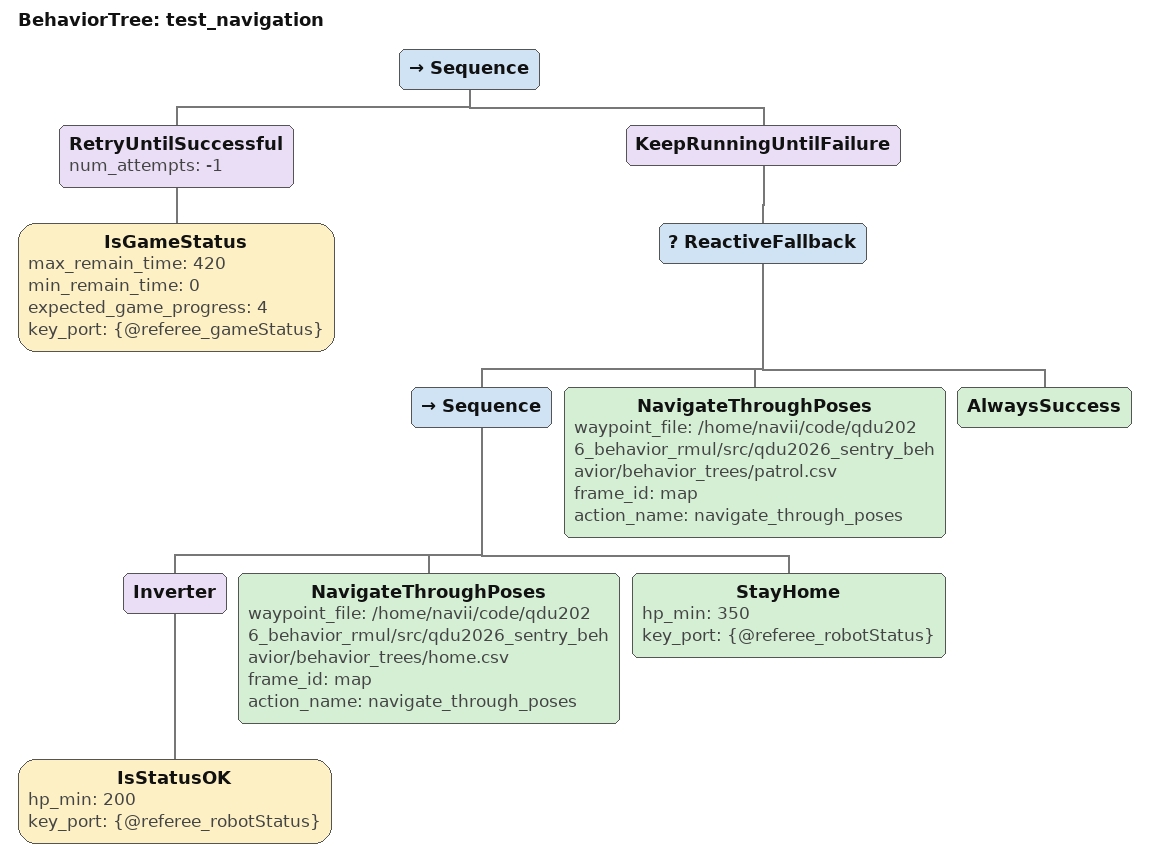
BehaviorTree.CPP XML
<?xml version="1.0" encoding="UTF-8"?>
<root BTCPP_format="4">
  <BehaviorTree ID="test_navigation">
    <Sequence>
      <!-- 等待比赛开始 -->
      <RetryUntilSuccessful num_attempts="-1">
        <IsGameStatus max_remain_time="420"
                      min_remain_time="0"
                      expected_game_progress="4"
                      key_port="{@referee_gameStatus}"/>
      </RetryUntilSuccessful>

      <!-- 主循环：参照COD的ReactiveFallback模式 -->
      <KeepRunningUntilFailure>
        <ReactiveFallback>
          <!-- 优先级1：HP低 → 回家回血 -->
          <Sequence>
            <Inverter>
              <IsStatusOK hp_min="200"
                          key_port="{@referee_robotStatus}"/>
            </Inverter>
            <NavigateThroughPoses waypoint_file="/home/navii/code/qdu2026_behavior_rmul/src/qdu2026_sentry_behavior/behavior_trees/home.csv"
                                  frame_id="map"
                                  action_name="navigate_through_poses"/>
            <StayHome hp_min="350"
                      key_port="{@referee_robotStatus}"/>
          </Sequence>

          <!-- 优先级2：HP正常 → 巡逻 -->
          <NavigateThroughPoses waypoint_file="/home/navii/code/qdu2026_behavior_rmul/src/qdu2026_sentry_behavior/behavior_trees/patrol.csv"
                                frame_id="map"
                                action_name="navigate_through_poses"/>

          <!-- 兜底：防止所有分支都失败导致树退出 -->
          <AlwaysSuccess/>
        </ReactiveFallback>
      </KeepRunningUntilFailure>
    </Sequence>
  </BehaviorTree>

</root>
